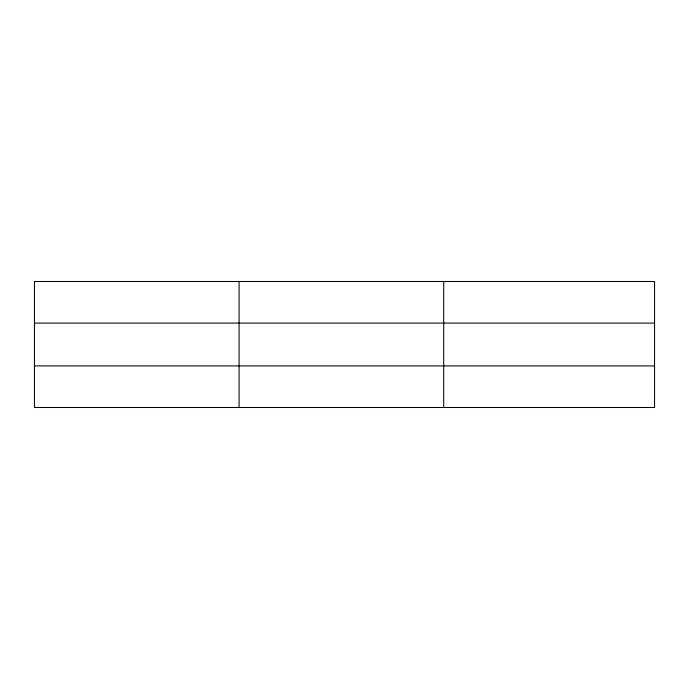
<?xml version="1.0" encoding="UTF-8"?>
<svg xmlns="http://www.w3.org/2000/svg" width="689" height="689" viewBox="0 0 689 689"><rect width="100%" height="100%" fill="white"/><g stroke="black" fill="none" stroke-linecap="round" stroke-linejoin="round"><path stroke-width="1.03" d="M239.083 407.5L239.083 281.5M443.716 407.5L443.716 281.5M654.55 323.081L654.55 281.5L34.45 281.5L34.45 407.5L654.55 407.5L654.55 323.081L34.45 323.081M34.45 365.919L654.55 365.919"/></g></svg>
